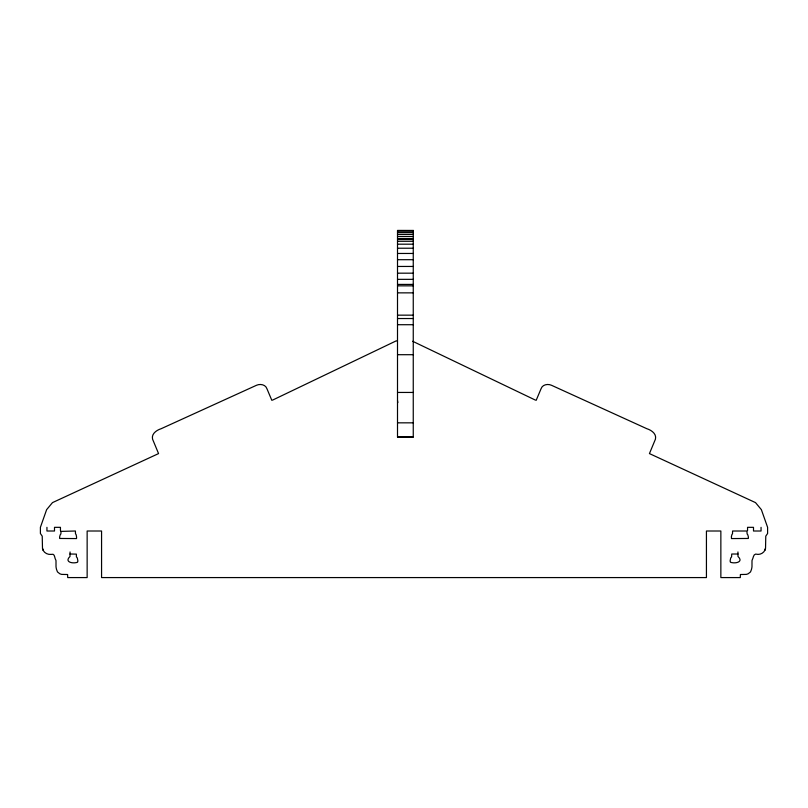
<?xml version="1.0" encoding="UTF-8"?>
<svg xmlns="http://www.w3.org/2000/svg" width="808" height="808" viewBox="0 0 808 808"><rect width="100%" height="100%" fill="white"/><g stroke="black" fill="none" stroke-linecap="round" stroke-linejoin="round"><path stroke-width="1.21" d="M70.003 554.015L70.003 556.46C63.842 562.257 73.205 563.923 77.558 562.227A10.948 10.948 0 0 0 77.881 560.914L77.326 558.065A9.07 9.07 0 0 0 76.407 556.884L76.376 554.116L70.003 554.015L70.064 551.965M397.506 341.026L396.132 340.895L272.952 399.93L271.811 400.293L266.973 388.82C265.66 384.517 260.095 383.568 256.439 385.305L161.176 428.705C156.732 430.078 151.197 433.775 152.561 439.158L158.56 453.591L52.48 502.616L46.622 509.666L40.4 527.331L40.4 533.492L42.218 536.138L42.491 548.268C42.996 552.278 47.248 554.884 51.096 554.399C55.277 553.086 54.197 557.884 55.954 560.378A15.423 15.423 0 0 1 56.005 561.661L56.015 566.751A22.826 22.826 0 0 0 56.53 569.428L57.469 571.913L59.752 573.72A11.554 11.554 0 0 0 61.731 574.397L67.609 574.518L67.7 577.579L87.143 577.579L87.143 531.008L101.566 531.008L101.566 577.579L706.434 577.579L706.434 531.008L720.857 531.008L720.857 577.579L740.3 577.579L740.391 574.518L746.269 574.397A11.554 11.554 0 0 0 748.248 573.72L750.531 571.913L751.47 569.428A22.826 22.826 0 0 0 751.985 566.751L751.995 561.661A15.423 15.423 0 0 1 752.046 560.378C753.783 557.268 753.026 552.753 758.025 554.399C761.601 554.48 765.156 551.733 765.54 548.077L765.782 536.138L767.6 533.492L767.6 527.331L761.378 509.666L755.52 502.616L649.44 453.591L655.44 439.158C656.803 433.775 651.268 430.078 646.824 428.705L551.561 385.305C547.905 383.568 542.34 384.517 541.027 388.82L536.189 400.293L535.048 399.93L412.666 341.279M397.506 231.209L413.252 231.209M397.506 232.623L413.252 232.623M397.506 234.472L413.252 234.472M397.506 236.542L413.252 236.542M397.506 238.693L413.252 238.693M397.506 239.471L413.252 239.471M397.506 241.289L413.252 241.289M397.506 244.188L413.252 244.188M397.506 248.228L413.252 248.228M397.506 253.459L413.252 253.459M397.506 259.701L413.252 259.701M397.506 266.448L413.252 266.448M397.506 273.175L413.252 273.175M397.506 279.346L413.252 279.346M397.506 284.416L413.252 284.416M397.506 285.85L413.252 285.85M397.506 292.86L413.252 292.86M397.506 315.16L413.252 315.16M397.506 318.534L413.252 318.534M397.506 324.715L413.252 324.715M397.506 354.702L413.252 354.702M397.506 392.446L413.252 392.446M397.839 402.596L397.506 400.536M397.506 422.837L413.252 422.837M397.506 436.966L413.252 436.966M737.997 554.015L731.745 554.015L731.594 556.884A9.07 9.07 0 0 0 730.674 558.065L730.119 560.914A10.948 10.948 0 0 0 730.442 562.227C734.795 563.923 744.158 562.257 737.997 556.46L737.936 551.965M761.055 527.331L761.055 531.008L753.5 531.008L753.5 527.331L747.552 527.331L747.552 530.674M60.449 530.674L60.449 527.331L54.5 527.331L54.5 531.008L46.945 531.008L46.945 527.331M43.117 550.278A10.11 10.11 0 0 1 42.491 548.268M765.509 548.268A10.11 10.11 0 0 1 764.883 550.278M731.442 536.522L731.432 537.078A21.129 21.129 0 0 0 731.482 538.572L748.329 538.461A23.351 23.351 0 0 0 748.36 536.815L747.794 534.805A6.232 6.232 0 0 0 747.137 533.997L746.895 531.008L732.593 531.008L732.503 533.825A4.707 4.707 0 0 0 731.806 534.846L731.442 536.522M61.085 531.391L60.863 533.997A6.232 6.232 0 0 0 60.206 534.805L59.64 536.815A23.351 23.351 0 0 0 59.671 538.461L76.518 538.572A21.129 21.129 0 0 0 76.568 537.078L76.194 534.846A4.707 4.707 0 0 0 75.498 533.825L75.407 531.008L61.085 531.391M413.252 230.452L397.506 230.421L397.506 437.148L413.252 437.148L413.252 230.421"/></g></svg>
